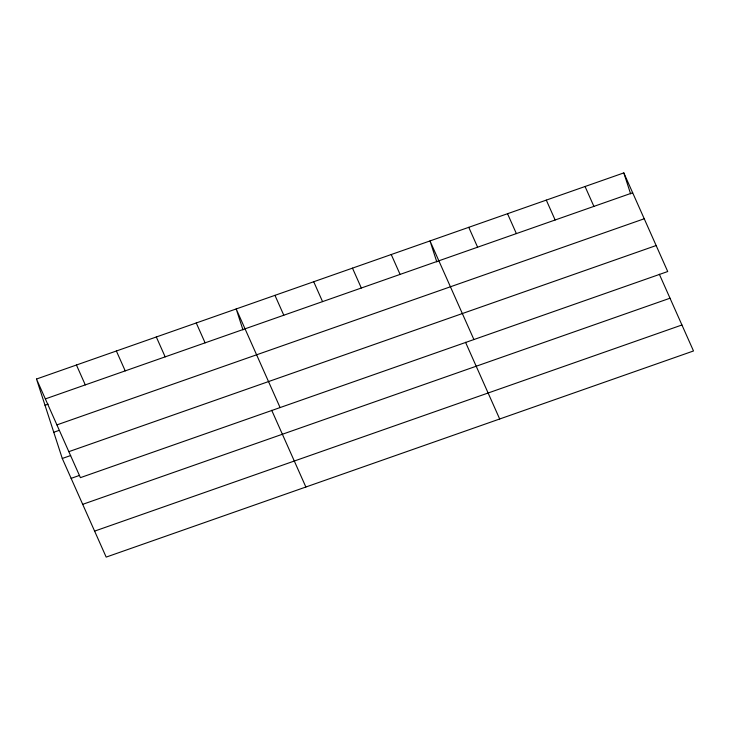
<?xml version="1.0" encoding="UTF-8"?>
<svg xmlns="http://www.w3.org/2000/svg" width="730" height="730" viewBox="0 0 730 730"><rect width="100%" height="100%" fill="white"/><g stroke="black" fill="none" stroke-linecap="round" stroke-linejoin="round"><path stroke-width="1.09" d="M36.5 379.034L623.822 172.9L667.722 271.524L80.41 477.648L36.5 379.034L62.278 458.476L106.178 557.099L693.5 350.966L659.336 274.224M45.351 398.909L632.664 192.784M45.005 405.25L48.162 404.146M56.922 424.887L644.234 218.763M53.774 432.26L59.021 430.417M68.839 451.66L656.151 245.535M62.278 458.476L70.682 455.529M71.129 478.36L79.533 475.403M82.691 504.339L670.012 298.214M94.617 531.111L681.93 324.987M585.058 186.506L593.901 206.38M546.295 200.111L555.138 219.986M507.533 213.717L516.375 233.591M468.769 227.322L477.612 247.196M473.907 339.541L430.007 240.927L436.805 261.897M465.521 342.251L499.685 418.993M391.243 254.533L400.086 274.407M352.48 268.138L361.323 288.012M313.718 281.734L322.56 301.618M274.954 295.34L283.797 315.223M280.092 407.568L236.191 308.945L242.99 329.923M271.706 410.269L305.87 487.01M196.251 322.961L205.103 342.845M156.311 336.977L165.162 356.861M116.371 350.993L125.222 370.876M76.44 365.009L85.291 384.892M623.822 172.9L630.62 193.879"/></g></svg>
